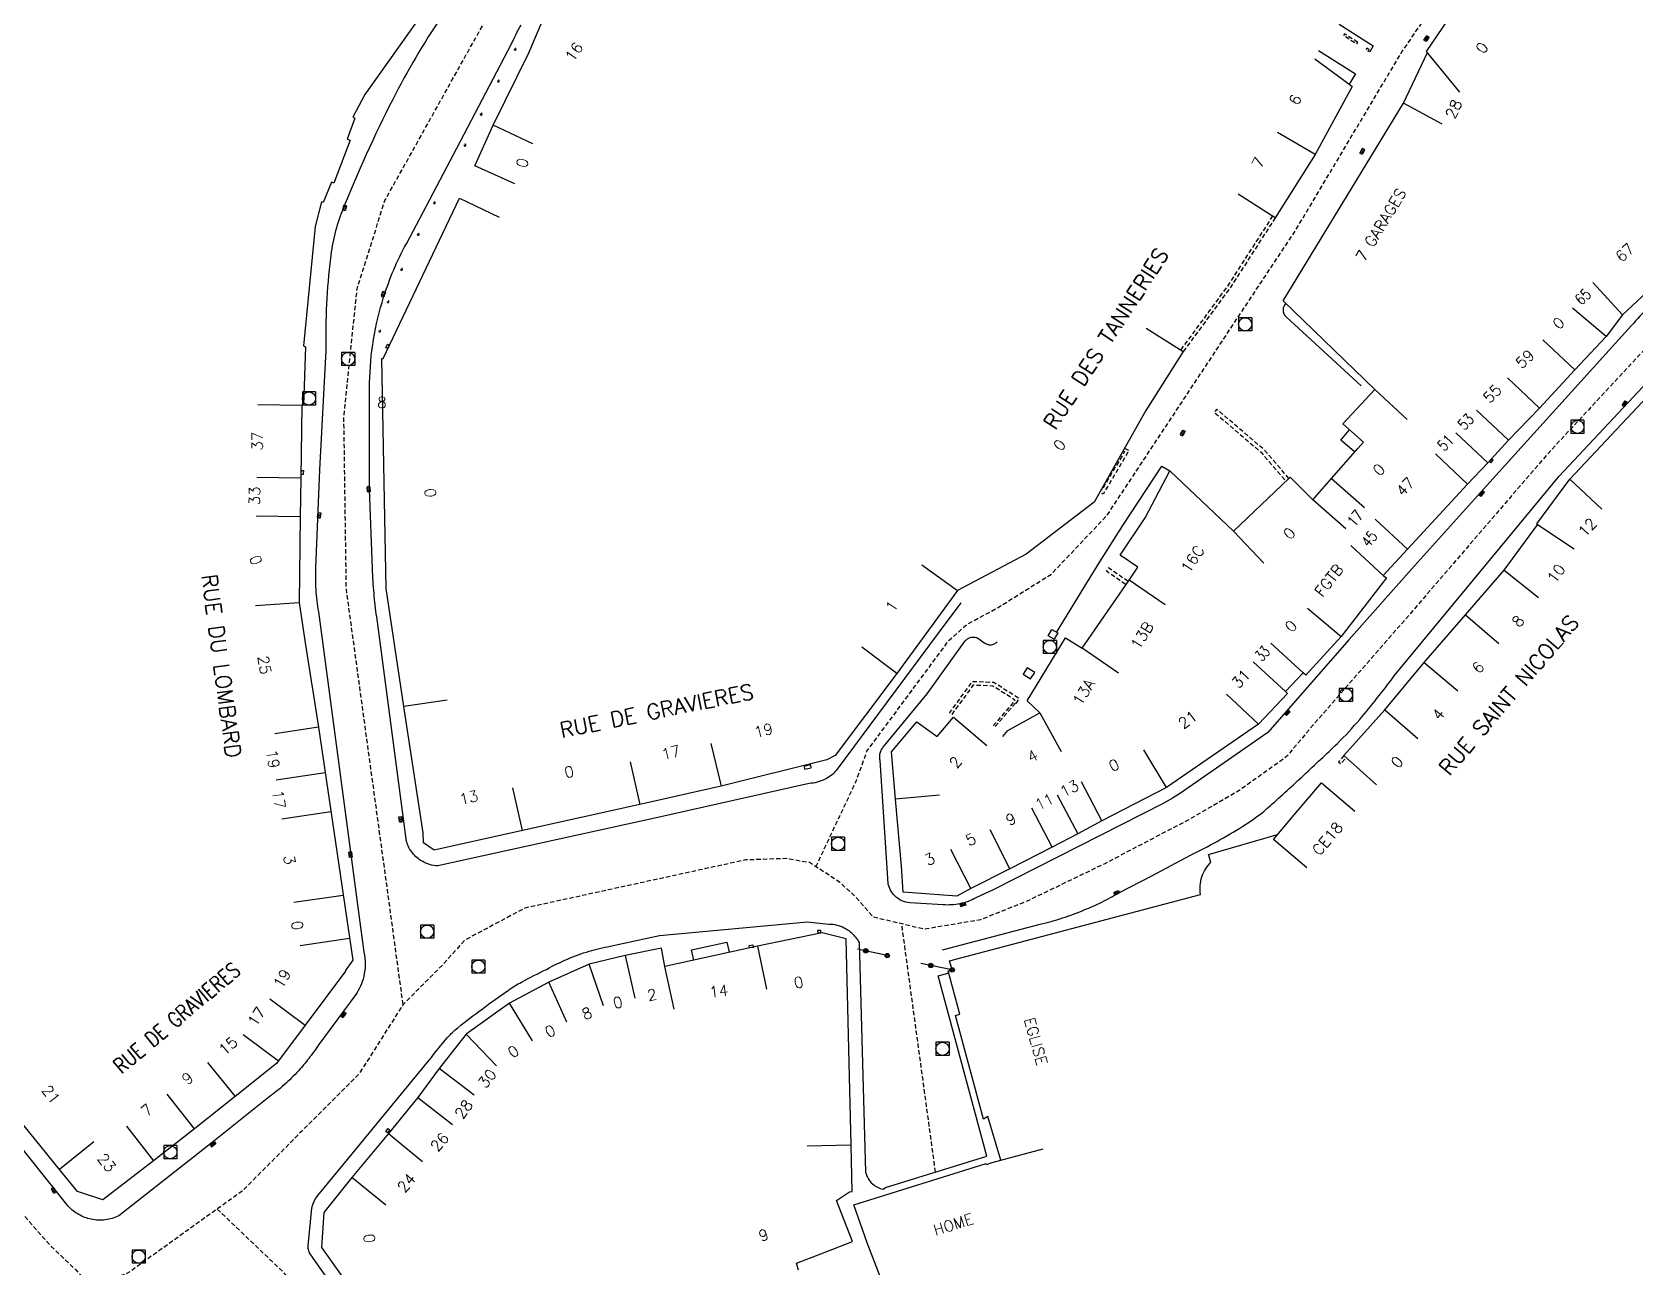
# Model space of a CAD drawing. Header units: millimetres. Extents: x 185000 to 186001, y 128000 to 129000.
# Drawn here: x 185558.1 to 185740.5, y 128168.9 to 128309.4 of the extents above; entities that cross this region are included whole.
import ezdxf
from ezdxf.enums import TextEntityAlignment as Align

# ---------------------------------------------------------------- set-up
doc = ezdxf.new("R2010")
doc.units = ezdxf.units.MM
doc.linetypes.add('DASHED', pattern=[0.75, 0.5, -0.25])
doc.layers.get('0').update_dxf_attribs({"linetype": 'CONTINUOUS'})
for name, color, linetype in [('W0001', 6, 'DASHED'), ('W0008', 7, 'CONTINUOUS'), ('W0017', 7, 'CONTINUOUS'), ('W0100', 7, 'CONTINUOUS'), ('W0112', 1, 'DASHED'), ('W0322', 7, 'CONTINUOUS'), ('W0400', 7, 'CONTINUOUS'), ('W0420', 7, 'CONTINUOUS'), ('W0984', 7, 'CONTINUOUS'), ('W0989', 7, 'CONTINUOUS'), ('W0991', 7, 'CONTINUOUS'), ('W1102', 7, 'CONTINUOUS')]:
    doc.layers.add(name, color=color, linetype=linetype)
doc.styles.get("Standard").update_dxf_attribs({"font": 'romans.shx', "width": 0.85})

# ---------------------------------------------------------------- blocks, each defined once
blk = doc.blocks.new('T420')
for p, q in [((0.75, 0.75), (-0.75, 0.75)), ((-0.75, 0.75), (-0.75, -0.75)), ((0.75, 0.75), (0.75, -0.75)), ((0.75, -0.75), (-0.75, -0.75))]:
    blk.add_line(p, q)
blk.add_ellipse((0, 0), major_axis=(-0.53, 0.53), ratio=1, start_param=3.926991, end_param=10.210176)
blk = doc.blocks.new('T400')
for p, q in [((-0.15, 0.3), (0.15, 0.3)), ((-0.15, -0.25), (-0.15, 0.3)), ((-0.15, 0.15), (0.15, 0.15)), ((-0.15, 0), (0.15, 0)), ((0.15, 0.3), (0.15, -0.25)), ((-0.15, -0.15), (0.15, -0.15)), ((-0.15, -0.25), (-0.15, -0.3)), ((-0.15, -0.3), (0.15, -0.3)), ((0.15, -0.3), (0.15, -0.25))]:
    blk.add_line(p, q)
blk = doc.blocks.new('t322o')
at = {"color": 0, "linetype": 'Continuous'}
for radius in [0.25, 0.15]:
    blk.add_circle((0, 0), radius, dxfattribs=at)

msp = doc.modelspace()

# ---------------------------------------------------------------- linework, layer by layer
at = {"layer": 'W0001', "flags": 128}
for points in [[(185600.32, 128198.72), (185593.86, 128245.98), (185593.58, 128265.47), (185595.08, 128280.15), (185598.24, 128290.19), (185610.64, 128312.41), (185620.01, 128322.29), (185632.9, 128335), (185639.85, 128345.28), (185652.95, 128366.44), (185661.04, 128380.47), (185666.33, 128390.62), (185656.88, 128399.24), (185648.03, 128413.11), (185645.67, 128416.27), (185638.37, 128423.18), (185630.96, 128428.09), (185618.03, 128433.46), (185609.88, 128435.72), (185603.19, 128436.76), (185588.27, 128438.13), (185539.06, 128446.53), (185515.69, 128450.16)], [(185647.3, 128214.4), (185651.89, 128224.14), (185653.11, 128227.54), (185662.47, 128240.18), (185664.53, 128242), (185667.94, 128243.83), (185674.13, 128247.72), (185680.45, 128254.4), (185701.88, 128286.79), (185713.95, 128307.03), (185729.26, 128329.51), (185736.09, 128338.09), (185740.34, 128345.26), (185742.53, 128350), (185744.71, 128352.31), (185761.12, 128360.45), (185766.71, 128363.25), (185770.11, 128365)], [(185814.71, 128326.84), (185801.76, 128318.34), (185779.19, 128302.97), (185752.4, 128283.34), (185744.33, 128276.19), (185730.64, 128261.43), (185714.42, 128242.59), (185703.92, 128230.57), (185700.88, 128226.92), (185695.55, 128223.11), (185689.77, 128219.76), (185680.18, 128214.74), (185671.35, 128210.48), (185666.02, 128208.35), (185659.63, 128207.28), (185653.84, 128208.65), (185651.86, 128210.93), (185650.04, 128212.6), (185646.59, 128214.86), (185643.85, 128215.32), (185639.28, 128215.16), (185614.17, 128209.68), (185607.32, 128206.03), (185604.88, 128203.29), (185600.32, 128198.72), (185595.3, 128190.81), (185588.75, 128184.27), (185582.02, 128177.49), (185569.08, 128168.21), (185565.13, 128166.53), (185557.97, 128163.49), (185544.58, 128153.14), (185541.23, 128149.79), (185538.03, 128147.21), (185532.71, 128145.68), (185526.7, 128144.86), (185506.87, 128141.99)], [(185466.32, 128221.14), (185505.96, 128209.98), (185512.04, 128208.28), (185516.17, 128206.7), (185527.48, 128201.12), (185542.07, 128192.5), (185551.4, 128182.36), (185556.38, 128175.56), (185560.27, 128171.19), (185563.07, 128168.52), (185564.99, 128166.47)], [(185660.91, 128179.65), (185657.07, 128207.89)], [(185579.16, 128175.44), (185586.66, 128168.28), (185600.31, 128149.38), (185602.62, 128145.13), (185604.2, 128141.12), (185615.08, 128115.95)]]:
    msp.add_lwpolyline(points, dxfattribs=at)
at = {"layer": 'W0008', "flags": 128}
for points in [[(185604.67, 128311.11, 0.02947), (185599.14, 128301.7, 0.023183), (185593.41, 128289.07, 0.065467), (185592.04, 128283.65, 0.034729), (185591.53, 128273.15), (185590.79, 128259.57), (185590.36, 128248.42, 0.013335), (185590.34, 128247.18, 0.013335), (185590.38, 128245.95, 0.013874), (185590.49, 128244.66, 0.013874), (185590.67, 128243.39), (185590.67, 128243.39)], [(185597.31, 128242.82), (185597.31, 128242.82, -0.005618), (185597.15, 128244.15, -0.005618), (185597.01, 128245.48, -0.00598), (185596.9, 128246.91, -0.00598), (185596.82, 128248.33), (185596.51, 128257.35), (185596.51, 128269.45, -0.036383), (185596.95, 128274.38, -0.036383), (185598.1, 128279.2, -0.024291), (185599.25, 128282.31, -0.024291), (185600.69, 128285.29), (185606.42, 128296.15), (185612.65, 128308.03, -0.027835), (185613.75, 128310.17, -0.027835)], [(185742.1, 128278.13, 0.009375), (185740.1, 128275.95), (185723.28, 128257.35), (185715.42, 128248.65), (185707.97, 128240.21), (185698.72, 128229.67), (185688.78, 128222.75), (185687.87, 128222.19), (185686.9, 128221.63), (185667.54, 128211.82), (185665.51, 128210.86, -0.036913), (185664.62, 128210.45, -0.036913), (185663.69, 128210.18, -0.036269), (185662.74, 128210.05, -0.036269), (185661.78, 128210.06), (185658, 128210.29, -0.08788), (185657.07, 128210.53, -0.08788), (185656.29, 128211.07, -0.074821), (185655.8, 128211.72, -0.074821), (185655.52, 128212.48), (185654.6, 128226.47, -0.066237), (185654.56, 128226.96, -0.066237), (185654.65, 128227.43, -0.060166), (185654.84, 128227.83, -0.060166), (185655.11, 128228.18), (185659.96, 128234.05), (185664.3, 128240.08, -0.073156), (185664.55, 128240.32, -0.073156), (185664.85, 128240.47, -0.095164), (185665.29, 128240.53, -0.095164), (185665.72, 128240.42), (185666.41, 128239.92, 0.098438), (185666.78, 128239.71, 0.098438), (185667.2, 128239.65, 0.093087), (185667.6, 128239.75, 0.093087), (185667.93, 128239.99)], [(185661.71, 128204.92), (185672.81, 128207.85, 0.019654), (185675.36, 128208.56, 0.019654), (185677.85, 128209.48, 0.016233), (185679.85, 128210.38, 0.016233), (185681.78, 128211.41), (185685.55, 128213.37), (185689.93, 128215.7, 0.024404), (185695.9, 128219.01, 0.043207), (185699, 128221.32, 0.005102), (185702.84, 128224.82, 0.005051), (185706.65, 128228.43, 0.02535), (185709.19, 128231.15, 0.0149), (185713.12, 128236.1), (185731.91, 128258.82), (185743.68, 128271.42, -0.014496)], [(185663.78, 128244.44), (185661.22, 128240.96), (185649.6, 128225.33, -0.047231), (185649.02, 128224.78, -0.047231), (185648.34, 128224.35, -0.055349), (185647.46, 128224.01, -0.055349), (185646.53, 128223.88), (185629.3, 128220), (185604.27, 128214.49, -0.061475), (185603.34, 128214.64, -0.061475), (185602.47, 128215.01, -0.095331), (185601.37, 128215.97, -0.095331), (185600.71, 128217.27), (185600.71, 128217.27), (185597.31, 128242.82)], [(185590.67, 128243.39), (185590.67, 128243.39), (185595.84, 128204.69, -0.057836), (185596, 128203.29, -0.057836), (185595.83, 128201.89, -0.04629), (185595.47, 128200.82, -0.04629), (185594.92, 128199.84), (185590.74, 128194.18, -0.019328), (185589.72, 128192.75, -0.019328), (185588.6, 128191.39, -0.025126), (185586.99, 128189.77, -0.025126), (185585.23, 128188.31), (185578.58, 128183.01), (185567.96, 128174.66, -0.081638), (185566.42, 128174.21, -0.081638), (185564.82, 128174.28, -0.077824), (185563.4, 128174.82, -0.077824), (185562.2, 128175.76), (185555.01, 128184.75, 0.013565)], [(185594.78, 128163.19), (185589.8, 128170.24, -0.043159), (185589.67, 128170.45, -0.043159), (185589.57, 128170.69, -0.047395), (185589.52, 128170.96, -0.047395), (185589.51, 128171.24), (185589.89, 128175.18, -0.04214), (185589.97, 128175.7, -0.04214), (185590.14, 128176.2, -0.03553), (185590.34, 128176.6, -0.03553), (185590.6, 128176.97), (185594.51, 128181.73), (185603.29, 128192.37, -0.021514), (185605.38, 128194.96, -0.043984), (185606.56, 128196.08, -0.008887), (185609.3, 128198.19, -0.008225), (185612.33, 128200.36, -0.026819), (185613.78, 128201.26, -0.014212), (185616.64, 128202.71, -0.029381), (185619.01, 128203.88, -0.029381), (185621.49, 128204.78, -0.013581), (185622.67, 128205.09, -0.013581), (185623.87, 128205.34), (185629.5, 128206.58), (185646.33, 128208.14), (185648.76, 128207.87, -0.058197), (185649.67, 128207.76, -0.058197), (185650.52, 128207.44, -0.077075), (185651.5, 128206.73, -0.077075), (185652.22, 128205.76), (185652.96, 128179.64, 0.079464), (185653.25, 128178.91, 0.079464), (185653.75, 128178.3, 0.066828), (185654.31, 128177.92, 0.066828), (185654.94, 128177.71), (185655.23, 128177.88), (185666.77, 128181.47), (185661.23, 128201.96), (185662.46, 128202.31)]]:
    msp.add_lwpolyline(points, format="xyb", dxfattribs=at)
msp.add_lwpolyline([(185674.69, 128241.06), (185678.2, 128246.81), (185679.61, 128249.09), (185682.25, 128253.22), (185686.67, 128259.98), (185687.6, 128259.44)], dxfattribs=at)
at = {"layer": 'W0017', "flags": 128}
for points in [[(185706.85, 128310.27), (185710.72, 128307.79), (185710.33, 128307.12), (185710.18, 128307.18)], [(185704.5, 128307.29), (185708.71, 128304.61), (185707.98, 128303.45)], [(185708.56, 128261.63), (185707.03, 128262.93), (185708, 128264.07)], [(185633.42, 128203.78), (185633.16, 128204.94), (185637.16, 128205.8), (185637.41, 128204.66)]]:
    msp.add_lwpolyline(points, dxfattribs=at)
msp.add_lwpolyline([(185700.77, 128278.47, 0.098314), (185700.55, 128278.13, 0.098314), (185700.47, 128277.73, 0.102319), (185700.56, 128277.32, 0.102319), (185700.81, 128276.97), (185709.37, 128269.13)], format="xyb", dxfattribs=at)
for points in [[(185674.83, 128241.02), (185674.43, 128240.27), (185673.73, 128240.65), (185674.14, 128241.39)], [(185671.36, 128237.03), (185670.89, 128236.31), (185671.73, 128235.76), (185672.2, 128236.48)]]:
    msp.add_lwpolyline(points, close=True, dxfattribs=at)
at = {"layer": 'W0100'}
for p, q in [((185605.34, 128233.35), (185600.39, 128232.61)), ((185590.67, 128230.28), (185585.73, 128229.51))]:
    msp.add_line(p, q, dxfattribs=at)
at = {"layer": 'W0100', "flags": 128}
for points in [[(185613.05, 128292.11), (185608.49, 128294.16), (185610.57, 128298.78), (185614.63, 128306.99), (185616.27, 128310.82), (185622.27, 128316.34), (185624.84, 128318.66), (185630.98, 128323.68), (185629.12, 128325.89), (185637.52, 128334.77), (185638.49, 128333.98), (185644.59, 128343.29), (185648.77, 128340.55)], [(185603.88, 128313.44), (185599.79, 128307.64), (185595.95, 128302.25), (185594.58, 128299.68), (185594.83, 128299.56), (185593.94, 128297.17), (185594.29, 128297.08), (185592.44, 128292.19), (185592.16, 128292.29), (185591.23, 128289.96), (185591.04, 128290.04), (185590.32, 128287.25), (185588.97, 128273.66), (185589.21, 128273.57), (185588.97, 128266.9), (185588.78, 128266.91), (185588.67, 128258.61), (185588.61, 128254.2), (185588.5, 128244.47), (185589.18, 128239.86), (185590.67, 128230.28), (185594.58, 128203.77), (185594.58, 128203.77), (185594.58, 128203.77)], [(185716.79, 128307.17), (185721.14, 128313.6), (185725.28, 128310.8)], [(185668.58, 128229.22), (185669.15, 128229.9), (185672.8, 128231.9), (185671.34, 128233.29), (185675.7, 128240.43), (185677.6, 128239.25), (185682.94, 128247.02), (185683.94, 128248.47), (185681.93, 128249.83), (185684.78, 128254.1), (185687.6, 128259.44), (185694.82, 128252.57), (185701.14, 128258.58), (185701.28, 128258.72), (185703.86, 128256.14), (185705.99, 128258.56), (185708.97, 128261.97), (185709.63, 128262.72), (185707.27, 128264.78), (185710.92, 128268.7), (185700.5, 128278.79), (185714.17, 128301.27), (185716.89, 128307.03)], [(185704.08, 128306.34), (185708.09, 128303.36), (185708.34, 128303.17), (185704.14, 128295.42), (185699.58, 128288.25), (185695.36, 128290.94)], [(185602.65, 128217.1), (185602.6, 128218.24), (185600.39, 128232.61), (185598.38, 128246.07), (185597.91, 128272.23), (185598.03, 128272.23), (185606.74, 128290.47), (185611.26, 128288.32)], [(185746.45, 128284.05), (185739.12, 128277.2), (185737.23, 128274.71), (185733.69, 128270.94), (185729.64, 128266.59), (185726.13, 128262.93), (185723.78, 128260.37), (185721.47, 128257.94), (185714.63, 128250.54), (185711.86, 128247.55), (185712.23, 128247.27), (185707.07, 128240.59), (185703.05, 128236.18), (185702.75, 128236.45), (185700.76, 128234.33), (185700.96, 128234.12), (185697.68, 128230.61), (185687.2, 128223.42), (185679.86, 128219.61), (185677.11, 128218.15), (185674.2, 128216.61), (185669.38, 128214.14), (185664.94, 128211.92), (185663.33, 128211.06), (185657.25, 128211.51), (185657.06, 128214.44), (185656.37, 128222.1), (185655.92, 128227.47), (185658.77, 128230.9), (185659.48, 128230.39), (185661.1, 128229.22), (185662.95, 128231.41), (185666.77, 128228.18)], [(185711.12, 128223.72), (185707.4, 128227.06), (185712.04, 128232.23), (185716.54, 128237.64), (185721.23, 128243.05), (185725.62, 128248.15), (185729.43, 128253.31), (185729.36, 128253.41), (185733.11, 128258.51), (185744.91, 128271.04), (185749.17, 128275.56), (185753.95, 128278.5), (185758.53, 128281.38), (185761.19, 128277.15)], [(185684.89, 128275.69), (185689.11, 128273.01), (185684.87, 128266.31), (185678.96, 128255.88), (185671.24, 128249.96), (185663.4, 128245.81), (185656.53, 128236.39), (185649.51, 128227.06), (185648.55, 128226.55), (185636.52, 128223.56), (185627.27, 128221.46), (185613.89, 128218.51), (185603.85, 128216.27), (185602.65, 128217.1)], [(185699.37, 128217.51), (185701.72, 128220.28), (185704.83, 128223.94), (185708.64, 128220.71)], [(185645.33, 128168.5), (185645.08, 128169.27), (185647.88, 128170.35), (185651.46, 128171.73), (185649.66, 128176.4), (185651.14, 128177.41), (185651.44, 128177.42), (185651.31, 128182.71), (185650.74, 128206.2), (185648.03, 128206.88), (185640.64, 128205.37), (185630.1, 128203.05), (185629.74, 128205.13), (185625.6, 128204.31), (185621.51, 128203.3), (185616.92, 128201.26), (185612.42, 128198.85), (185607.5, 128195.35), (185604.42, 128191.43), (185601.98, 128188.14), (185598.66, 128184.05), (185594.47, 128179.03), (185591.31, 128175.03), (185591.03, 128171.06), (185595.37, 128164.99)], [(185594.58, 128203.78), (185594.58, 128203.78), (185594.58, 128203.78), (185594.58, 128203.78), (185594.58, 128203.78), (185594.58, 128203.78), (185594.58, 128203.78), (185593.71, 128202.56), (185593.77, 128202.5), (185589.16, 128196.36), (185586.12, 128192.31), (185585.9, 128192.02), (185581.19, 128188.23), (185576.56, 128184.56), (185571.9, 128180.93), (185566.16, 128176.5), (185563.27, 128177.43), (185561.23, 128179.95), (185552.19, 128191.07)]]:
    msp.add_lwpolyline(points, dxfattribs=at)
for points in [[(185598.56, 128273.36), (185598.35, 128273.46), (185598.53, 128273.85), (185598.75, 128273.74)], [(185723.95, 128260.52), (185724.11, 128260.36), (185724.4, 128260.66), (185724.23, 128260.82)], [(185588.74, 128259.49), (185588.97, 128259.48), (185588.94, 128259.02), (185588.71, 128259.03)], [(185645.96, 128225.81), (185646.02, 128225.5), (185646.77, 128225.66), (185646.71, 128225.97)], [(185647.87, 128206.87), (185647.86, 128207.14), (185647.5, 128207.12), (185647.51, 128206.86)], [(185639.76, 128205.15), (185639.72, 128205.42), (185640.14, 128205.49), (185640.18, 128205.21)], [(185598.56, 128184.11), (185598.36, 128184.25), (185598.62, 128184.6), (185598.81, 128184.45)]]:
    msp.add_lwpolyline(points, close=True, dxfattribs=at)
msp.add_lwpolyline([(185659.3, 128155.72), (185657.49, 128160.38), (185656.87, 128161.98), (185653.13, 128171.58), (185651.61, 128175.92), (185666.67, 128180.62), (185666.7, 128180.52), (185667.38, 128180.73), (185668.34, 128181.01), (185666.88, 128185.99), (185666.37, 128185.68), (185663.17, 128197.47), (185663.67, 128197.6), (185662.37, 128202.54), (185662.81, 128202.65), (185662.51, 128203.68), (185691.08, 128211.24, -0.06127), (185691.03, 128212.25, -0.06127), (185691.23, 128213.25, -0.059234), (185691.65, 128214.13, -0.059234), (185692.26, 128214.9), (185692, 128215.8), (185699.84, 128218.06)], format="xyb", dxfattribs=at)
at = {"layer": 'W0112', "flags": 128}
for points in [[(185612.97, 128307.44, 1.023033), (185613.17, 128307.4, 0.977486)], [(185611.07, 128303.81, 1.023033), (185611.26, 128303.77, 0.977486)], [(185609.1, 128300.06, 1.023033), (185609.3, 128300.01, 0.977486)], [(185607.26, 128296.53, 1.023033), (185607.46, 128296.49, 0.977486)], [(185603.78, 128289.97, 1.023033), (185603.98, 128289.93, 0.977486)], [(185601.94, 128286.38, 1.023033), (185602.14, 128286.33, 0.977486)], [(185600.04, 128282.4, 1.023033), (185600.24, 128282.36, 0.977486)], [(185598.5, 128278.72, 1.023033), (185598.7, 128278.68, 0.977486)], [(185597.55, 128275.39, 1.023033), (185597.75, 128275.34, 0.977486)]]:
    msp.add_lwpolyline(points, format="xyb", close=True, dxfattribs=at)
for points in [[(185708.98, 128308.2), (185707.47, 128309.17), (185707.36, 128308.99), (185708.87, 128308.03)], [(185710.28, 128307.34), (185709.99, 128307.53), (185709.89, 128307.37), (185710.18, 128307.18)]]:
    msp.add_lwpolyline(points, close=True, dxfattribs=at)
for points in [[(185699.28, 128288.45), (185694.15, 128280.47), (185688.82, 128273.22)], [(185699.58, 128288.25), (185694.44, 128280.26), (185689.11, 128273.01)], [(185701.14, 128258.58), (185698.3, 128261.87), (185692.93, 128266.45), (185692.63, 128266.1), (185697.97, 128261.55), (185700.81, 128258.26)], [(185682.44, 128262.03), (185682.92, 128261.75), (185679.98, 128256.77), (185679.59, 128257)], [(185682.27, 128261.72), (185682.43, 128261.63), (185679.85, 128257.26), (185679.77, 128257.31)], [(185682.83, 128246.86), (185680.6, 128248.39), (185680.37, 128248.05), (185682.6, 128246.52)], [(185670.11, 128232.96), (185670.44, 128233.52), (185667.56, 128235.34), (185665.07, 128235.45), (185662.51, 128231.93), (185662.8, 128231.72), (185665.25, 128235.08), (185667.45, 128234.99), (185669.96, 128233.4), (185669.8, 128233.14), (185669.82, 128233.13), (185669.47, 128232.73), (185667.5, 128230.46), (185667.68, 128230.31), (185669.64, 128232.58), (185670.02, 128233.01), (185670.1, 128232.96)], [(185707.4, 128227.06), (185706.78, 128226.34), (185707.04, 128226.11), (185707.67, 128226.82)]]:
    msp.add_lwpolyline(points, dxfattribs=at)
at = {"layer": 'W0322', "flags": 128}
for points in [[(185655.42, 128204.28), (185652.05, 128205.02)], [(185662.81, 128202.65), (185659.24, 128203.39)]]:
    msp.add_lwpolyline(points, dxfattribs=at)
at = {"layer": 'W1102'}
for p, q in [((185720.6, 128302.53), (185716.79, 128307.17)), ((185718.58, 128298.9), (185714.17, 128301.27)), ((185615.09, 128296.65), (185610.57, 128298.78)), ((185704.14, 128295.42), (185699.83, 128297.95)), ((185739.12, 128277.2), (185735.71, 128280.86)), ((185737.23, 128274.71), (185733.41, 128277.94)), ((185730.04, 128274.36), (185733.69, 128270.94)), ((185726, 128270.02), (185729.64, 128266.59)), ((185710.92, 128268.7), (185714.58, 128265.29)), ((185583.78, 128266.98), (185588.78, 128266.91)), ((185722.49, 128266.35), (185726.13, 128262.93)), ((185723.78, 128260.37), (185720.13, 128263.78)), ((185717.82, 128261.36), (185721.47, 128257.94)), ((185588.67, 128258.61), (185583.67, 128258.68)), ((185705.99, 128258.56), (185709.74, 128255.26)), ((185736.75, 128255.08), (185733.11, 128258.51)), ((185707.61, 128252.84), (185703.86, 128256.14)), ((185588.61, 128254.2), (185583.61, 128254.27)), ((185714.63, 128250.54), (185710.96, 128253.93)), ((185733.61, 128250.52), (185729.43, 128253.31)), ((185698.27, 128248.95), (185694.82, 128252.57)), ((185711.86, 128247.55), (185708.19, 128250.95)), ((185659.36, 128248.76), (185663.4, 128245.81)), ((185725.62, 128248.15), (185729.53, 128245.03)), ((185687.05, 128244.18), (185682.94, 128247.02)), ((185583.51, 128244.13), (185588.5, 128244.47)), ((185703.24, 128243.81), (185707.07, 128240.59)), ((185721.23, 128243.05), (185725.02, 128239.78)), ((185656.53, 128236.39), (185652.51, 128239.36)), ((185681.73, 128236.42), (185677.6, 128239.25)), ((185702.75, 128236.45), (185699.06, 128239.82)), ((185700.76, 128234.33), (185697.08, 128237.71)), ((185716.54, 128237.64), (185720.35, 128234.4)), ((185697.68, 128230.61), (185694.02, 128234.02)), ((185672.8, 128231.9), (185675.2, 128227.51)), ((185712.04, 128232.23), (185715.82, 128228.97)), ((185635.36, 128228.42), (185636.52, 128223.56)), ((185687.2, 128223.42), (185684.63, 128227.71)), ((185626.18, 128226.34), (185627.27, 128221.46)), ((185585.87, 128224.28), (185591.43, 128225.1)), ((185679.86, 128219.61), (185677.54, 128224.04)), ((185613.89, 128218.51), (185612.81, 128223.39)), ((185661.35, 128222.53), (185656.37, 128222.1)), ((185674.77, 128222.58), (185677.11, 128218.15)), ((185586.51, 128219.84), (185592.09, 128220.66)), ((185674.2, 128216.61), (185671.88, 128221.05)), ((185669.38, 128214.14), (185667.12, 128218.6)), ((185664.94, 128211.92), (185662.65, 128216.36)), ((185703.18, 128214.27), (185699.37, 128217.51)), ((185587.9, 128210.36), (185593.49, 128211.17)), ((185594.22, 128206.23), (185588.62, 128205.41)), ((185640.64, 128205.37), (185641.67, 128200.48)), ((185625.6, 128204.31), (185626.68, 128199.43)), ((185623.12, 128198.57), (185621.51, 128203.3)), ((185631.17, 128198.17), (185630.1, 128203.05)), ((185618.95, 128196.69), (185616.92, 128201.26)), ((185585.16, 128199.36), (185589.16, 128196.36)), ((185615.06, 128194.6), (185612.42, 128198.85)), ((185582.13, 128195.32), (185586.12, 128192.31)), ((185610.95, 128191.73), (185607.5, 128195.35)), ((185578.07, 128192.13), (185581.19, 128188.23)), ((185608.4, 128188.4), (185604.42, 128191.43)), ((185576.56, 128184.56), (185573.48, 128188.5)), ((185601.98, 128188.14), (185605.93, 128185.07)), ((185568.84, 128184.88), (185571.9, 128180.93)), ((185598.66, 128184.05), (185602.52, 128180.87)), ((185565.12, 128183.09), (185561.23, 128179.95)), ((185651.31, 128182.71), (185646.31, 128182.59)), ((185668.34, 128181.01), (185673.18, 128182.28)), ((185598.35, 128175.88), (185594.47, 128179.03))]:
    msp.add_line(p, q, dxfattribs=at)

# ---------------------------------------------------------------- block references
at = {"layer": 'W0322'}
for p, rotation in [((185652.98, 128204.82), 167.6295479761547), ((185655.42, 128204.28), 167.6295479761547), ((185660.37, 128203.16), 168.3972917235337), ((185662.81, 128202.65), 168.3972917235337)]:
    msp.add_blockref('t322o', p, dxfattribs=dict(at, rotation=rotation))
at = {"layer": 'W0400'}
for p, rotation in [((185716.79, 128308.62), 144.7296161194913), ((185709.49, 128295.79), 153.3818471719697), ((185593.66, 128289.36), 166.1796034936183), ((185598.07, 128279.54), 343.6633987045051), ((185739.35, 128267.08), 325.2209701100321), ((185689.04, 128263.75), 332.7622504024452), ((185596.39, 128257.34), 182.1161463558657), ((185723.07, 128256.84), 138.2757754697295), ((185590.76, 128254.39), 351.8315922996267), ((185700.96, 128231.92), 135.7370094256577), ((185600.03, 128219.8), 6.726457948160372), ((185594.33, 128215.77), 186.6840015081989), ((185681.53, 128211.44), 290.9281914746479), ((185664.03, 128210.08), 288.2040870791191), ((185593.53, 128197.57), 322.1704206824714), ((185578.68, 128182.8), 305.2406656918712), ((185560.55, 128177.56), 208.4043016978487)]:
    msp.add_blockref('T400', p, dxfattribs=dict(at, rotation=rotation))
at = {"layer": 'W0420'}
for p in [(185696.15, 128276.12), (185594.07, 128272.17), (185589.6, 128267.67), (185733.97, 128264.44), (185673.93, 128239.4), (185707.61, 128233.94), (185649.82, 128217), (185603.06, 128207.01), (185608.88, 128203.03), (185661.7, 128193.67), (185573.82, 128181.92), (185570.22, 128170.03)]:
    msp.add_blockref('T420', p, dxfattribs=at)

# ---------------------------------------------------------------- texts
at = {"layer": 'W0984'}
for s, rotation, p in [('7 GARAGES', 58.699, (185711.61, 128287.43)), ('FGTB', 52.101, (185705.69, 128246.98)), ('CE18', 49.6063, (185705.53, 128217.59)), ('EGLISE', 285.6859, (185672.33, 128194.52)), ('HOME', 17.4146, (185662.95, 128173.7))]:
    msp.add_text(s, height=1.25, rotation=rotation, dxfattribs=at).set_placement(p, align=Align.MIDDLE)
at = {"layer": 'W0989'}
for s, rotation, p in [('RUE DES TANNERIES', 57.1408, (185680.31, 128274.5)), ('RUE DU LOMBARD', 277.6351, (185579.64, 128237.24)), ('RUE SAINT NICOLAS', 49.5565, (185726.17, 128233.94)), ('RUE DE GRAVIERES', 11.5054, (185629.18, 128232.14))]:
    msp.add_text(s, height=1.75, rotation=rotation, dxfattribs=at).set_placement(p, align=Align.MIDDLE)
at = {"layer": 'W0989', "width": 0.8}
msp.add_text('RUE DE GRAVIERES', height=1.75, rotation=40.3127, dxfattribs=at).set_placement((185574.56, 128197.2), align=Align.MIDDLE)
at = {"layer": 'W0991'}
for s, rotation, p in [('16', 55.2379, (185619.77, 128307.13)), ('0', 55.9105, (185723.1, 128307.58)), ('6', 63.8559, (185701.84, 128301.67)), ('28', 64.7346, (185719.89, 128300.61)), ('0', 74.7476, (185613.89, 128294.49)), ('7', 63.8559, (185697.64, 128294.52)), ('67', 43.4333, (185739.37, 128284.28)), ('0', 43.4333, (185731.82, 128276.25)), ('59', 43.4333, (185728, 128272.17)), ('55', 46.1785, (185724.28, 128268.22)), ('8', 359.3454, (185597.91, 128267.23)), ('37', 89.248, (185583.73, 128262.82)), ('0', 53.1765, (185675.03, 128262.38)), ('0', 46.1785, (185711.37, 128259.58)), ('47', 46.1785, (185714.38, 128257.63)), ('33', 89.248, (185583.41, 128256.59)), ('0', 275.7565, (185603.42, 128256.94)), ('0', 47.0661, (185701.18, 128252.32)), ('12', 46.1785, (185735.1, 128253)), ('16C', 56.2449, (185690.17, 128249.4)), ('0', 286.859, (185583.56, 128249.29)), ('10', 53.6243, (185731.55, 128247.77)), ('1', 56.0675, (185655.93, 128244.04)), ('13B', 58.5495, (185684.42, 128240.7)), ('0', 47.0661, (185701.37, 128241.76)), ('8', 49.2568, (185727.22, 128242.34)), ('25', 279.4153, (185584.54, 128237.35)), ('31', 47.0661, (185695.67, 128235.78)), ('6', 49.0742, (185722.67, 128237.07)), ('13A', 58.5495, (185677.78, 128234.25)), ('21', 36.6759, (185689.62, 128231.14)), ('4', 50.2208, (185718.13, 128231.74)), ('19', 13.7464, (185641.34, 128229.91)), ('19', 278.508, (185585.51, 128226.65)), ('17', 13.7464, (185630.79, 128227.39)), ('4', 28.0076, (185671.97, 128226.99)), ('0', 13.7464, (185619.21, 128225.18)), ('2', 49.8211, (185663.18, 128226.28)), ('0', 26.6089, (185681.23, 128225.95)), ('0', 48.1262, (185713.44, 128226.31)), ('13', 26.6089, (185676.15, 128223.3)), ('17', 278.3208, (185586.19, 128222.06)), ('13', 13.7464, (185607.79, 128222.27)), ('11', 26.6089, (185673.31, 128221.8)), ('9', 26.6089, (185669.5, 128219.82)), ('5', 26.6089, (185664.93, 128217.5)), ('3', 278.3208, (185587.39, 128215.17)), ('3', 26.6089, (185660.26, 128215.26)), ('0', 278.3208, (185588.28, 128207.71)), ('19', 59.115, (185586.55, 128201.65)), ('0', 11.5222, (185645.33, 128201.23)), ('2', 11.1539, (185628.64, 128199.81)), ('14', 8.095, (185636.24, 128200.24)), ('17', 56.7382, (185583.64, 128197.33)), ('8', 23.9506, (185621.24, 128197.71)), ('0', 13.8255, (185624.75, 128198.95)), ('0', 28.5119, (185617.06, 128195.68)), ('15', 40.6864, (185580.4, 128194.01)), ('0', 35.2812, (185612.87, 128193.36)), ('9', 40.6645, (185575.78, 128190.32)), ('30', 51.8543, (185609.89, 128190.3)), ('21', 307.8884, (185560.24, 128188.49)), ('7', 40.6645, (185571.16, 128186.69)), ('28', 53.461, (185607.22, 128186.81)), ('26', 49.1741, (185604.47, 128183.07)), ('23', 308.8608, (185566.58, 128180.72)), ('24', 50.1065, (185600.7, 128178.42)), ('0', 275.7378, (185596.48, 128172.1)), ('9', 21.7983, (185641.35, 128172.48))]:
    msp.add_text(s, height=1.25, rotation=rotation, dxfattribs=at).set_placement(p, align=Align.MIDDLE)
for s, rotation, width, p in [('65', 43.4333, 0.8, (185734.6, 128279.25)), ('53', 46.1785, 0.8, (185721.27, 128265.03)), ('51', 46.1785, 0.8, (185718.96, 128262.65)), ('17', 50.2909, 0.8, (185708.67, 128254.04)), ('45', 50.2909, 0.8, (185710.28, 128251.7)), ('33', 45.7008, 0.7, (185698.13, 128238.65))]:
    msp.add_text(s, height=1.25, rotation=rotation, dxfattribs=dict(at, width=width)).set_placement(p, align=Align.MIDDLE)

doc.saveas('drawing.dxf')
